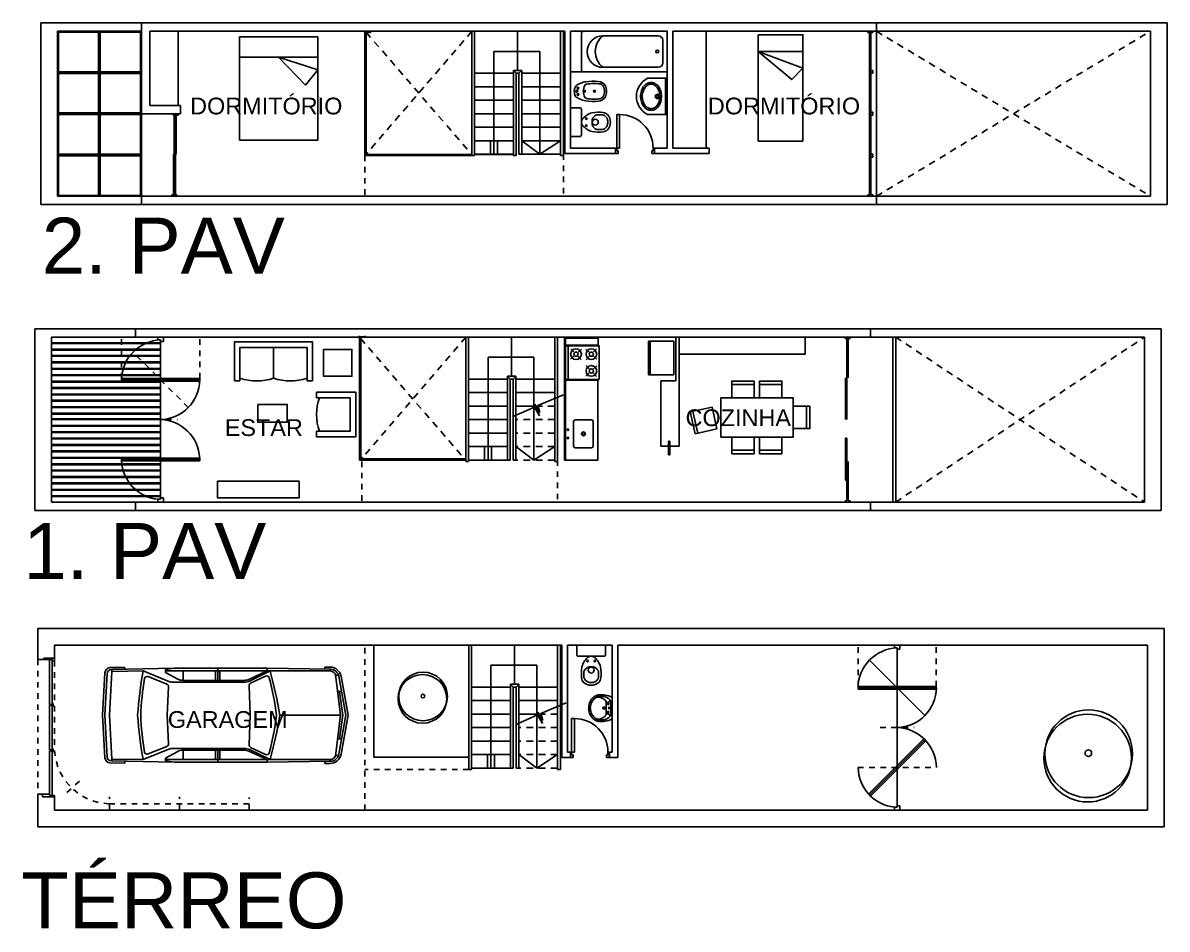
# Model space of a CAD drawing. Extents: x 106.2 to 128.7, y 217.9 to 251.9.
# Drawn here: x 106.96 to 127.43, y 217.94 to 234.15 of the extents above; entities that cross this region are included whole.
import ezdxf

# ---------------------------------------------------------------- set-up
doc = ezdxf.new("R2010")
doc.units = 0
doc.header["$LTSCALE"] = 0.01
for name, pattern in [('ACAD_ISO02W100', [15, 12, -3]), ('ACAD_ISO03W100', [30, 12, -18]), ('DASHDOTX2', [50.8, 25.4, -12.7, 0, -12.7])]:
    doc.linetypes.add(name, pattern=pattern)
doc.layers.get('0').update_dxf_attribs({"linetype": 'CONTINUOUS'})
for name, color, linetype in [('01', 8, 'CONTINUOUS'), ('02', 1, 'CONTINUOUS'), ('03', 2, 'CONTINUOUS')]:
    doc.layers.add(name, color=color, linetype=linetype)
doc.styles.add('STYLE1', font='arial.ttf')

# ---------------------------------------------------------------- blocks, each defined once
blk = doc.blocks.new('SAPLS524')
for p, q in [((-0.3, 0), (0.3, 0)), ((-0.25, -0.196), (-0.25, -0.486)), ((-0.22, -0.166), (0.22, -0.166)), ((0.25, -0.196), (0.25, -0.486)), ((-0.3, -0.6), (0.3, -0.6)), ((-0.22, -0.516), (0.22, -0.516))]:
    blk.add_line(p, q)
at = {"color": 30}
for centre, radius in [((-0.075, -0.066), 0.015), ((0.075, -0.066), 0.015), ((0, -0.341), 0.035), ((0, -0.341), 0.025)]:
    blk.add_circle(centre, radius, dxfattribs=at)
for centre, start, end in [((-0.22, -0.196), 90, 180), ((0.22, -0.196), 0, 90), ((-0.22, -0.486), 180, 270), ((0.22, -0.486), 270, 0)]:
    blk.add_arc(centre, 0.03, start, end)
blk = doc.blocks.new('EDPLS503')
blk.add_line((0.3, -0.05), (-0.3, -0.05))
at = {"color": 30}
for p, q in [((0.113, -0.147), (0.059, -0.088)), ((0.19, -0.15), (0.249, -0.097)), ((-0.187, -0.422), (-0.241, -0.363)), ((-0.11, -0.425), (-0.051, -0.372)), ((0.11, -0.225), (0.051, -0.278)), ((0.11, -0.425), (0.051, -0.372)), ((0.187, -0.228), (0.241, -0.287)), ((0.187, -0.422), (0.241, -0.363)), ((-0.19, -0.5), (-0.249, -0.553)), ((-0.113, -0.503), (-0.059, -0.562)), ((0.113, -0.503), (0.059, -0.562)), ((0.19, -0.5), (0.249, -0.553))]:
    blk.add_line(p, q, dxfattribs=at)
blk.add_lwpolyline([(0.3, 0), (0.3, -0.6), (-0.3, -0.6), (-0.3, 0), (0.3, 0)])
for centre in [(0.15, -0.188), (-0.15, -0.463), (0.15, -0.463)]:
    blk.add_circle(centre, 0.0957)
for centre in [(0.15, -0.188), (-0.15, -0.463), (0.15, -0.463)]:
    blk.add_circle(centre, 0.0375, dxfattribs=at)
blk = doc.blocks.new('MHPLS501')
for p, q in [((-0.4, 0), (-0.4, 0.4)), ((-0.4, 0.4), (0, 0.4)), ((-0.4, 0.35), (0, 0.35)), ((0, 0.4), (0, 0)), ((0, 0), (-0.4, 0))]:
    blk.add_line(p, q)
blk = doc.blocks.new('MHPLS503')
blk.add_line((-0.3, 0), (-0.3, -0.8))
for points in [[(0, 0), (-1.9, 0), (-1.9, -0.8)], [(0, 0), (0, -0.8), (-1.9, -0.8)], [(-0.3, 0), (-0.6, -0.8), (-0.8, -0.6), (-0.3, 0)]]:
    blk.add_lwpolyline(points)
blk = doc.blocks.new('MHPLS507')
for p, q in [((0.593, 0.587), (0.193, 0.587)), ((1.093, 0.587), (0.693, 0.587)), ((0, -0.35), (0, 0.35)), ((1.53, 0.2), (1.53, -0.2)), ((0.593, -0.587), (0.193, -0.587)), ((1.093, -0.587), (0.693, -0.587))]:
    blk.add_line(p, q)
for points in [[(0.593, 0.35), (0.593, 0.65), (0.193, 0.65), (0.193, 0.35)], [(1.093, 0.35), (1.093, 0.65), (0.693, 0.65), (0.693, 0.35)], [(0, 0.35), (1.293, 0.35), (1.293, -0.35), (0, -0.35)], [(1.293, 0.2), (1.593, 0.2), (1.593, -0.2), (1.293, -0.2)], [(0.593, -0.35), (0.593, -0.65), (0.193, -0.65), (0.193, -0.35)], [(1.093, -0.35), (1.093, -0.65), (0.693, -0.65), (0.693, -0.35)]]:
    blk.add_lwpolyline(points)
blk = doc.blocks.new('MHPLS512')
for p, q in [((0, -0.65), (0, -0.1)), ((-0.7, -0.7), (-0.6, -0.7)), ((0.6, -0.7), (0.7, -0.7))]:
    blk.add_line(p, q)
for points in [[(-0.7, -0.7), (-0.7, 0), (0.7, 0), (0.7, -0.7)], [(-0.6, -0.7), (-0.6, -0.1), (0.6, -0.1), (0.6, -0.7)]]:
    blk.add_lwpolyline(points)
for centre in [(-0.3, 0.225), (0.3, 0.225)]:
    blk.add_arc(centre, 0.925, 251.0754, 288.9246)
blk = doc.blocks.new('MHPLS514')
for p, q in [((-0.3, -0.65), (-0.3, -0.1)), ((-0.4, -0.7), (-0.3, -0.7)), ((0.3, -0.7), (0.4, -0.7))]:
    blk.add_line(p, q)
for points in [[(-0.4, -0.7), (-0.4, 0), (0.4, 0), (0.4, -0.7)], [(-0.3, -0.7), (-0.3, -0.1), (0.3, -0.1), (0.3, -0.7)]]:
    blk.add_lwpolyline(points)
blk.add_arc((0, 0.225), 0.925, 251.0754, 288.9246)
blk = doc.blocks.new('EDPLS017')
at = {"color": 0, "linetype": 'ByBlock'}
for p, q in [((0, 0), (0.6, 0)), ((0, -0.45), (0, 0)), ((0.6, 0), (0.6, -0.45)), ((0.6, -0.425), (0, -0.425)), ((0.6, -0.45), (0, -0.45)), ((0.422, -0.45), (0.422, -0.425))]:
    blk.add_line(p, q, dxfattribs=at)
blk = doc.blocks.new('AUPLS502')
for p, q in [((-0.887, 0.84), (-2.021, 0.822)), ((-2.012, 0.792), (-2.013, 0.822)), ((-1.918, 0.861), (-2.01, 0.861)), ((-1.918, 0.824), (-1.918, 0.861)), ((0.777, 0.84), (-0.887, 0.84)), ((-0.887, 0.84), (-0.887, 0.792)), ((0, 0.84), (0, 0.624)), ((1.901, 0.817), (0.777, 0.84)), ((0.935, 0.816), (0.777, 0.84)), ((1.66, 0.856), (1.66, 0.823)), ((1.929, 0.853), (1.66, 0.856)), ((-2.208, 0.697), (-2.333, 0)), ((-2.166, 0.698), (-2.289, 0)), ((-2.108, 0.731), (-2.197, 0)), ((-2.162, 0.72), (-2.109, 0.72)), ((-2.012, 0.792), (0.935, 0.792)), ((-0.935, 0.792), (-0.569, 0.612)), ((-0.887, 0.792), (-0.557, 0.64)), ((-0.589, 0.574), (-0.853, 0.7)), ((-0.478, 0.624), (0.62, 0.624)), ((-0.04, 0.792), (-0.04, 0.624)), ((0.04, 0.792), (0.04, 0.624)), ((0.62, 0.624), (0.62, 0.792)), ((0.716, 0.648), (0.935, 0.768)), ((0.875, 0.606), (1.334, 0.792)), ((0.912, 0.557), (1.244, 0.692)), ((0.935, 0.768), (0.935, 0.816)), ((1.334, 0.792), (1.896, 0.783)), ((1.896, 0.783), (1.897, 0.817)), ((1.896, 0.783), (1.938, 0)), ((1.979, 0.742), (2.022, 0)), ((2.062, 0), (2.019, 0.759)), ((-2.181, 0.422), (-2.24, 0)), ((-2.214, 0.424), (-2.146, 0.424)), ((-0.583, 0), (-0.561, 0.527)), ((-0.481, 0.592), (0.8, 0.592)), ((0.903, 0), (0.881, 0.509)), ((-2.197, 0), (-1.11, 0)), ((-2.208, -0.697), (-2.333, 0)), ((-2.166, -0.698), (-2.289, 0)), ((-2.181, -0.422), (-2.24, 0)), ((-2.108, -0.731), (-2.197, 0)), ((-0.583, 0), (-0.561, -0.527)), ((0.903, 0), (0.881, -0.509)), ((1.896, -0.783), (1.938, 0)), ((1.979, -0.742), (2.022, 0)), ((2.062, 0), (2.019, -0.759)), ((-2.214, -0.424), (-2.146, -0.424)), ((-0.935, -0.792), (-0.569, -0.612)), ((-0.589, -0.574), (-0.853, -0.7)), ((-0.481, -0.592), (0.8, -0.592)), ((0.875, -0.606), (1.334, -0.792)), ((0.912, -0.557), (1.244, -0.692)), ((-2.162, -0.72), (-2.109, -0.72)), ((-2.012, -0.792), (-2.013, -0.822)), ((-2.012, -0.792), (0.935, -0.792)), ((-0.887, -0.792), (-0.557, -0.64)), ((-0.887, -0.84), (-0.887, -0.792)), ((-0.478, -0.624), (0.62, -0.624)), ((-0.04, -0.792), (-0.04, -0.624)), ((0, -0.84), (0, -0.624)), ((0.04, -0.792), (0.04, -0.624)), ((0.62, -0.624), (0.62, -0.792)), ((0.716, -0.648), (0.935, -0.768)), ((0.935, -0.816), (0.777, -0.84)), ((1.901, -0.817), (0.777, -0.84)), ((0.935, -0.768), (0.935, -0.816)), ((1.334, -0.792), (1.896, -0.783)), ((1.896, -0.783), (1.897, -0.817)), ((-0.887, -0.84), (-2.021, -0.822)), ((-1.918, -0.861), (-2.01, -0.861)), ((-1.918, -0.824), (-1.918, -0.861)), ((0.777, -0.84), (-0.887, -0.84)), ((1.66, -0.856), (1.66, -0.823)), ((1.929, -0.853), (1.66, -0.856))]:
    blk.add_line(p, q)
for centre, radius, start, end in [((-2.011, 0.661), 0.2, 89.6059, 169.7934), ((-2.018, 0.672), 0.15, 90.8772, 169.9992), ((1.919, 0.753), 0.1, 3.1608, 84.5613), ((-2.012, 0.692), 0.1, 90, 173.024), ((5.513, -1.046), 6.705, 164.0955, 171.0276), ((5.542, -0.95), 6.664, 165.9376, 171.8019), ((-0.874, 0.655), 0.05, 64.4236, 163.8009), ((-0.478, 0.824), 0.2, 246.7861, 270), ((0.62, 0.824), 0.2, 270, 298.6282), ((1.263, 0.646), 0.05, 13.1488, 112.1811), ((-5.098, -0.32), 6.484, 2.8274, 8.6702), ((-5.048, -0.408), 6.494, 3.6062, 10.6501), ((1.9, 0.737), 0.08, 3.2191, 89.3245), ((-0.611, 0.529), 0.05, 357.5478, 64.4236), ((-0.481, 0.792), 0.2, 243.8694, 270), ((0.8, 0.792), 0.2, 270, 291.9752), ((0.93, 0.511), 0.05, 112.1811, 182.5243), ((5.513, 1.046), 6.705, 188.9724, 195.9045), ((5.542, 0.95), 6.664, 188.1981, 194.0624), ((-5.098, 0.32), 6.484, 351.3298, 357.1726), ((-5.048, 0.408), 6.494, 349.3499, 356.3938), ((-0.611, -0.529), 0.05, 295.5764, 2.4522), ((-0.481, -0.792), 0.2, 90, 116.1306), ((0.8, -0.792), 0.2, 68.0248, 90), ((0.93, -0.511), 0.05, 177.4757, 247.8189), ((-2.011, -0.661), 0.2, 190.2066, 270.3941), ((-2.018, -0.672), 0.15, 190.0008, 269.1228), ((-2.012, -0.692), 0.1, 186.976, 270), ((-0.874, -0.655), 0.05, 196.1991, 295.5764), ((-0.478, -0.824), 0.2, 90, 113.2139), ((0.62, -0.824), 0.2, 61.3718, 90), ((1.263, -0.646), 0.05, 247.8189, 346.8512), ((1.9, -0.737), 0.08, 270.6755, 356.7809), ((1.919, -0.753), 0.1, 275.4387, 356.8392)]:
    blk.add_arc(centre, radius, start, end)
blk = doc.blocks.new('ARPLS508')
for centre in [(0.011, 0.003), (0.046, -0.029)]:
    blk.add_circle(centre, 0.47)
at = {"color": 42}
blk.add_circle((0.004, 0.003), 0.0355, dxfattribs=at)

msp = doc.modelspace()

# ---------------------------------------------------------------- linework, layer by layer
for p, q in [((107.28, 234.149), (122.23, 234.149)), ((107.58, 233.999), (109.08, 233.999)), ((109.23, 233.999), (116.655, 233.999)), ((116.755, 233.999), (118.486, 233.999)), ((118.586, 233.999), (122.23, 233.999)), ((107.28, 230.899), (122.23, 230.899)), ((107.58, 231.049), (122.23, 231.049)), ((107.174, 228.678), (122.124, 228.678)), ((107.474, 228.528), (122.124, 228.528)), ((107.474, 225.578), (122.124, 225.578)), ((107.174, 225.428), (122.124, 225.428)), ((107.227, 223.32), (127.377, 223.32)), ((127.377, 223.32), (127.377, 219.77)), ((107.527, 223.02), (116.602, 223.02)), ((116.602, 221.007), (116.602, 223.02)), ((116.702, 221.107), (116.702, 223.02)), ((116.702, 223.02), (117.501, 223.02)), ((117.501, 221.107), (117.501, 223.02)), ((117.601, 221.007), (117.601, 223.02)), ((117.601, 223.02), (127.077, 223.02)), ((127.077, 223.02), (127.077, 220.07)), ((107.527, 220.07), (127.077, 220.07)), ((107.227, 219.77), (127.377, 219.77))]:
    msp.add_line(p, q)
at = {"ltscale": 0.3}
for p, q in [((107.28, 234.149), (107.28, 230.899)), ((107.58, 233.999), (107.58, 231.049)), ((107.58, 233.269), (107.58, 233.999)), ((109.08, 233.999), (109.08, 234.149)), ((109.08, 231.049), (109.08, 233.999)), ((109.23, 233.999), (109.23, 232.674)), ((116.655, 233.999), (116.655, 231.81)), ((116.755, 233.999), (116.755, 231.91)), ((118.486, 231.91), (118.486, 233.999)), ((118.586, 231.91), (118.586, 233.999)), ((122.23, 233.999), (122.23, 234.149)), ((122.23, 233.999), (122.23, 231.049)), ((109.78, 232.674), (109.23, 232.674)), ((109.78, 232.524), (109.78, 232.674)), ((109.08, 232.524), (109.78, 232.524)), ((116.655, 231.81), (117.562, 231.81)), ((116.755, 231.91), (117.562, 231.91)), ((117.562, 231.91), (117.562, 231.81)), ((118.257, 231.91), (118.486, 231.91)), ((118.257, 231.91), (118.257, 231.81)), ((118.257, 231.81), (118.586, 231.81)), ((119.236, 231.91), (118.586, 231.91)), ((118.586, 231.81), (119.236, 231.81)), ((119.236, 231.81), (119.236, 231.91)), ((109.08, 231.049), (109.08, 230.899)), ((122.23, 231.049), (122.23, 230.899)), ((107.174, 228.678), (107.174, 225.428)), ((108.974, 228.678), (108.974, 228.528)), ((122.124, 228.678), (122.124, 228.528)), ((107.474, 228.528), (107.474, 225.578)), ((107.474, 228.528), (109.424, 228.528)), ((108.974, 225.578), (108.974, 225.428)), ((122.124, 225.578), (122.124, 225.428)), ((107.227, 222.76), (107.227, 223.32)), ((107.527, 222.785), (107.527, 223.02)), ((113.237, 223.02), (113.237, 221.018)), ((107.337, 222.76), (107.227, 222.76)), ((107.337, 222.76), (107.337, 222.785)), ((107.337, 222.785), (107.527, 222.785)), ((107.527, 222.785), (107.337, 222.785)), ((107.337, 222.785), (107.337, 222.76)), ((116.702, 221.107), (116.754, 221.107)), ((116.754, 221.107), (116.754, 221.007)), ((117.449, 221.107), (117.501, 221.107)), ((117.452, 221.007), (117.452, 221.107)), ((113.237, 221.018), (114.937, 221.018)), ((116.754, 221.007), (116.602, 221.007)), ((117.452, 221.007), (117.601, 221.007)), ((107.312, 220.355), (107.227, 220.355)), ((107.227, 220.355), (107.227, 219.77)), ((107.312, 220.355), (107.312, 220.305)), ((107.312, 220.355), (107.312, 220.305)), ((107.312, 220.305), (107.527, 220.305)), ((107.312, 220.305), (107.527, 220.305)), ((107.527, 220.305), (107.527, 220.07))]:
    msp.add_line(p, q, dxfattribs=at)
at = {"ltscale": 0.001}
msp.add_line((116.527, 220.07), (116.527, 220.07), dxfattribs=at)
at = {"ltscale": 0.2}
msp.add_line((116.527, 220.07), (116.527, 220.07), dxfattribs=at)
at = {"layer": '01', "linetype": 'ACAD_ISO02W100'}
for p, q in [((113.103, 233.979), (114.99, 231.796)), ((114.99, 233.999), (113.125, 231.826)), ((122.23, 231.049), (127.13, 233.999)), ((122.23, 233.999), (127.13, 231.049)), ((112.997, 228.508), (114.884, 226.325)), ((114.884, 228.528), (113.019, 226.355)), ((122.574, 228.528), (127.024, 225.578)), ((122.574, 225.578), (127.024, 228.528)), ((116.474, 227.294), (116.177, 227.294)), ((116.474, 227.053), (115.779, 227.053)), ((116.474, 226.811), (115.779, 226.811)), ((116.474, 226.57), (115.779, 226.57)), ((116.474, 226.328), (115.729, 226.328)), ((116.527, 221.786), (116.23, 221.786)), ((116.527, 221.545), (115.832, 221.545)), ((116.527, 221.303), (115.832, 221.303)), ((116.527, 221.062), (115.832, 221.062)), ((116.527, 220.82), (115.782, 220.82))]:
    msp.add_line(p, q, dxfattribs=at)
at = {"layer": '01'}
for p, q in [((118.326, 233.919), (117.338, 233.919)), ((118.406, 233.839), (118.406, 233.434)), ((118.326, 233.354), (117.338, 233.354)), ((118.486, 233.108), (118.486, 232.56)), ((117.382, 232.828), (117.382, 232.828)), ((116.952, 232.367), (116.952, 232.38)), ((117.121, 222.822), (117.134, 222.822)), ((117.396, 221.999), (117.396, 221.893)), ((117.396, 221.787), (117.396, 221.893)), ((117.476, 222.002), (117.476, 221.893)), ((117.476, 221.783), (117.476, 221.893))]:
    msp.add_line(p, q, dxfattribs=at)
at = {"layer": '01', "ltscale": 0.3}
for p, q in [((118.486, 233.158), (118.136, 233.158)), ((118.455, 233.158), (118.455, 232.51)), ((118.486, 232.51), (118.136, 232.51)), ((113.125, 231.826), (113.08, 231.781)), ((113.098, 231.774), (113.08, 231.792)), ((113.132, 231.819), (113.087, 231.774)), ((113.125, 231.826), (113.132, 231.819)), ((107.474, 228.428), (109.424, 228.428)), ((107.474, 228.413), (109.424, 228.413)), ((107.474, 228.413), (109.424, 228.413)), ((107.474, 228.413), (109.424, 228.413)), ((107.474, 228.313), (109.424, 228.313)), ((107.474, 228.298), (109.424, 228.298)), ((107.474, 228.298), (109.424, 228.298)), ((107.474, 228.198), (109.424, 228.198)), ((107.474, 228.185), (109.424, 228.185)), ((107.474, 228.085), (109.424, 228.085)), ((107.474, 228.07), (109.424, 228.07)), ((107.474, 228.07), (109.424, 228.07)), ((107.474, 228.07), (109.424, 228.07)), ((107.474, 227.97), (109.424, 227.97)), ((107.474, 227.955), (109.424, 227.955)), ((107.474, 227.955), (109.424, 227.955)), ((107.474, 227.855), (109.424, 227.855)), ((107.474, 227.84), (109.424, 227.84)), ((107.474, 227.84), (109.424, 227.84)), ((107.474, 227.74), (109.424, 227.74)), ((107.474, 227.725), (109.424, 227.725)), ((107.474, 227.725), (109.424, 227.725)), ((107.474, 227.725), (109.424, 227.725)), ((107.474, 227.625), (109.424, 227.625)), ((107.474, 227.61), (109.424, 227.61)), ((107.474, 227.61), (109.424, 227.61)), ((107.474, 227.51), (109.424, 227.51)), ((107.474, 227.498), (109.424, 227.498)), ((107.474, 227.398), (109.424, 227.398)), ((107.474, 227.383), (109.424, 227.383)), ((107.474, 227.383), (109.424, 227.383)), ((107.474, 227.383), (109.424, 227.383)), ((107.474, 227.283), (109.424, 227.283)), ((107.474, 227.268), (109.424, 227.268)), ((107.474, 227.268), (109.424, 227.268)), ((107.474, 227.168), (109.424, 227.168)), ((107.474, 227.153), (109.424, 227.153)), ((107.474, 227.065), (109.424, 227.065)), ((107.474, 227.053), (109.424, 227.053)), ((107.474, 226.95), (109.424, 226.95)), ((107.474, 226.935), (109.424, 226.935)), ((107.474, 226.935), (109.424, 226.935)), ((107.474, 226.835), (109.424, 226.835)), ((107.474, 226.822), (109.424, 226.822)), ((107.474, 226.722), (109.424, 226.722)), ((107.474, 226.707), (109.424, 226.707)), ((107.474, 226.707), (109.424, 226.707)), ((107.474, 226.707), (109.424, 226.707)), ((107.474, 226.607), (109.424, 226.607)), ((107.474, 226.592), (109.424, 226.592)), ((107.474, 226.592), (109.424, 226.592)), ((107.474, 226.492), (109.424, 226.492)), ((107.474, 226.477), (109.424, 226.477)), ((107.474, 226.477), (109.424, 226.477)), ((107.474, 226.377), (109.424, 226.377)), ((107.474, 226.362), (109.424, 226.362)), ((107.474, 226.362), (109.424, 226.362)), ((107.474, 226.362), (109.424, 226.362)), ((107.474, 226.262), (109.424, 226.262)), ((107.474, 226.247), (109.424, 226.247)), ((107.474, 226.247), (109.424, 226.247)), ((113.03, 226.38), (112.985, 226.334)), ((113.003, 226.327), (112.985, 226.346)), ((113.037, 226.373), (112.992, 226.327)), ((113.03, 226.38), (113.037, 226.373)), ((107.474, 226.147), (109.424, 226.147)), ((107.474, 226.135), (109.424, 226.135)), ((107.474, 226.035), (109.424, 226.035)), ((107.474, 226.02), (109.424, 226.02)), ((107.474, 226.02), (109.424, 226.02)), ((107.474, 226.02), (109.424, 226.02)), ((107.474, 225.92), (109.424, 225.92)), ((107.474, 225.905), (109.424, 225.905)), ((107.474, 225.905), (109.424, 225.905)), ((107.474, 225.805), (109.424, 225.805)), ((107.474, 225.79), (109.424, 225.79)), ((107.474, 225.69), (109.424, 225.69)), ((107.474, 225.675), (109.424, 225.675))]:
    msp.add_line(p, q, dxfattribs=at)
at = {"layer": '01'}
for points in [[(118.456, 233.999), (116.986, 233.999, 0.414214), (116.956, 233.969), (116.956, 233.304, 0.414214), (116.986, 233.274), (118.456, 233.274, 0.414214), (118.486, 233.304), (118.486, 233.969, 0.414214)], [(116.785, 232.116), (116.922, 232.116, 0.414214), (116.952, 232.146), (116.952, 232.367), (116.954, 232.355, 0.160975), (116.977, 232.308, 0.055228), (117.047, 232.248, 0.087544), (117.141, 232.208, 0.077711), (117.342, 232.201, 0.145572), (117.421, 232.236, 0.193023), (117.471, 232.373, 61.25604), (117.471, 232.373, 0.193023), (117.421, 232.51, 0.145572), (117.342, 232.545, 0.077711), (117.141, 232.538, 0.087544), (117.047, 232.499, 0.055228), (116.977, 232.438, 0.161493), (116.954, 232.392), (116.952, 232.38), (116.952, 232.6, 0.414214), (116.922, 232.63), (116.785, 232.63, 0.414214), (116.755, 232.6), (116.755, 232.146, 0.414214)], [(116.87, 222.99), (116.87, 222.852, 0.414214), (116.9, 222.822), (117.121, 222.822), (117.109, 222.82, 0.160975), (117.062, 222.797, 0.055228), (117.002, 222.728, 0.087544), (116.962, 222.633, 0.077711), (116.955, 222.432, 0.145572), (116.99, 222.353, 0.193023), (117.127, 222.304, 61.25604), (117.127, 222.304, 0.193023), (117.264, 222.353, 0.145572), (117.299, 222.432, 0.077711), (117.292, 222.633, 0.087544), (117.253, 222.728, 0.055228), (117.192, 222.797, 0.161493), (117.146, 222.82), (117.134, 222.822), (117.354, 222.822, 0.414214), (117.384, 222.852), (117.384, 222.99, 0.414214), (117.354, 223.02), (116.9, 223.02, 0.414214)], [(117.501, 221.715), (117.501, 222.07, 0.27095), (117.491, 222.088, 0.041198), (117.44, 222.111, 0.087147), (117.313, 222.133, 0.014423), (117.291, 222.133, 0.110985), (117.212, 222.115, 0.102819), (117.143, 222.062, 0.093047), (117.098, 221.986, 0.087147), (117.081, 221.893, 0.087147), (117.098, 221.799, 0.093047), (117.143, 221.723, 0.102819), (117.212, 221.67, 0.110985), (117.291, 221.653, -0.014423), (117.313, 221.652, 0.087147), (117.44, 221.674, 0.041198), (117.491, 221.698, 0.27095), (117.501, 221.715)]]:
    msp.add_lwpolyline(points, format="xyb", close=True, dxfattribs=at)
for points in [[(117.142, 232.388), (117.143, 232.406, -0.028747), (117.151, 232.434, -0.052421), (117.158, 232.449, -0.050041), (117.17, 232.465, -0.040538), (117.188, 232.482, -0.036304), (117.211, 232.498, -0.08346), (117.222, 232.502, -0.024812), (117.232, 232.504, -0.009631), (117.259, 232.506, -0.014344), (117.268, 232.506, -0.009208), (117.282, 232.506)], [(117.142, 232.359), (117.143, 232.341, 0.028747), (117.151, 232.313, 0.052421), (117.158, 232.298, 0.050041), (117.17, 232.282, 0.040538), (117.188, 232.264, 0.036304), (117.211, 232.249, 0.08346), (117.222, 232.245, 0.024812), (117.232, 232.243, 0.009631), (117.259, 232.241, 0.014344), (117.268, 232.241, 0.009208), (117.282, 232.241)], [(117.422, 232.388), (117.421, 232.406, 0.028747), (117.413, 232.434, 0.052421), (117.406, 232.449, 0.050041), (117.394, 232.465, 0.040538), (117.376, 232.482, 0.036304), (117.353, 232.498, 0.08346), (117.342, 232.502, 0.024812), (117.332, 232.504, 0.009631), (117.305, 232.506, 0.014344), (117.296, 232.506, 0.009208), (117.282, 232.506)], [(117.422, 232.359), (117.421, 232.341, -0.028747), (117.413, 232.313, -0.052421), (117.406, 232.298, -0.050041), (117.394, 232.282, -0.040538), (117.376, 232.264, -0.036304), (117.353, 232.249, -0.08346), (117.342, 232.245, -0.024812), (117.332, 232.243, -0.009631), (117.305, 232.241, -0.014344), (117.296, 232.241, -0.009208), (117.282, 232.241)], [(117.112, 222.632), (117.095, 222.631, 0.028747), (117.067, 222.623, 0.052421), (117.052, 222.616, 0.050041), (117.036, 222.604, 0.040538), (117.018, 222.586, 0.036304), (117.003, 222.563, 0.08346), (116.999, 222.552, 0.024812), (116.997, 222.542, 0.009631), (116.995, 222.515, 0.014344), (116.995, 222.506, 0.009208), (116.995, 222.492)], [(117.142, 222.632), (117.16, 222.631, -0.028747), (117.188, 222.623, -0.052421), (117.203, 222.616, -0.050041), (117.219, 222.604, -0.040538), (117.236, 222.586, -0.036304), (117.252, 222.563, -0.08346), (117.256, 222.552, -0.024812), (117.258, 222.542, -0.009631), (117.26, 222.515, -0.014344), (117.26, 222.506, -0.009208), (117.26, 222.492)], [(117.112, 222.352), (117.095, 222.354, -0.028747), (117.067, 222.361, -0.052421), (117.052, 222.368, -0.050041), (117.036, 222.38, -0.040538), (117.018, 222.398, -0.036304), (117.003, 222.421, -0.08346), (116.999, 222.432, -0.024812), (116.997, 222.442, -0.009631), (116.995, 222.469, -0.014344), (116.995, 222.478, -0.009208), (116.995, 222.492)], [(117.142, 222.352), (117.16, 222.354, 0.028747), (117.188, 222.361, 0.052421), (117.203, 222.368, 0.050041), (117.219, 222.38, 0.040538), (117.236, 222.398, 0.036304), (117.252, 222.421, 0.08346), (117.256, 222.432, 0.024812), (117.258, 222.442, 0.009631), (117.26, 222.469, 0.014344), (117.26, 222.478, 0.009208), (117.26, 222.492)], [(117.292, 222.103, 0.11237), (117.225, 222.088, 0.102819), (117.166, 222.043, 0.093047), (117.126, 221.976, 0.087147), (117.111, 221.893, 0.087147)], [(117.256, 222.098, 0.000644), (117.255, 222.098, 0.042482)], [(117.379, 222.097, 0.048163), (117.313, 222.103, 0.015067), (117.292, 222.103, 0.042482)], [(117.292, 221.683, -0.11237), (117.225, 221.698, -0.102819), (117.166, 221.743, -0.093047), (117.126, 221.81, -0.087147), (117.111, 221.893, -0.087147)], [(117.385, 222.027, 0.092164), (117.318, 222.073, 0.064814), (117.267, 222.089, 0.10564)], [(117.256, 221.687, -0.000644), (117.255, 221.687, -0.042482)], [(117.385, 221.758, -0.092164), (117.318, 221.712, -0.064814), (117.267, 221.697, -0.10564)], [(117.379, 221.688, -0.048163), (117.313, 221.682, -0.015067), (117.292, 221.683, -0.042482)], [(117.44, 221.723, 0.002392), (117.441, 221.725, 0.087147)]]:
    msp.add_lwpolyline(points, format="xyb", dxfattribs=at)
for points in [[(117.142, 232.388), (117.142, 232.373)], [(117.142, 232.359), (117.142, 232.373)], [(117.422, 232.388), (117.422, 232.373)], [(117.422, 232.359), (117.422, 232.373)], [(117.112, 222.632), (117.127, 222.632)], [(117.142, 222.632), (117.127, 222.632)], [(117.112, 222.352), (117.127, 222.352)], [(117.142, 222.352), (117.127, 222.352)]]:
    msp.add_lwpolyline(points, dxfattribs=at)
for points in [[(112.34, 228.309), (112.846, 228.309), (112.846, 227.83), (112.34, 227.83)], [(111.163, 227.324), (111.69, 227.324), (111.69, 227.005), (111.163, 227.005)], [(110.444, 225.951), (111.902, 225.951), (111.902, 225.653), (110.444, 225.653)]]:
    msp.add_lwpolyline(points, close=True, dxfattribs=at)
for centre, radius in [((118.309, 233.636), 0.025), ((116.87, 232.925), 0.0166), ((116.891, 232.981), 0.0166), ((117.008, 232.925), 0.0171), ((117.185, 232.925), 0.0166), ((116.891, 232.869), 0.0166), ((118.314, 232.834), 0.04), ((118.314, 232.834), 0.02), ((117.038, 232.437), 0.0141), ((117.2, 232.373), 0.0535), ((117.038, 232.31), 0.0141), ((117.064, 222.737), 0.0141), ((117.191, 222.737), 0.0141), ((117.127, 222.574), 0.0535), ((117.356, 221.893), 0.02), ((117.435, 221.966), 0.0125), ((117.451, 221.893), 0.0125), ((117.432, 221.822), 0.0125)]:
    msp.add_circle(centre, radius, dxfattribs=at)
for centre, radius, start, end in [((117.338, 233.636), 0.283, 90, 270), ((117.562, 233.636), 0.362, 128.8091, 231.1909), ((118.326, 233.839), 0.08, 0, 90), ((118.326, 233.434), 0.08, 270, 0), ((116.995, 232.933), 0.17, 167.0704, 182.5486), ((116.931, 232.951), 0.103, 125.9924, 169.0263), ((117.297, 232.317), 0.835, 115.809, 120.7035), ((117.081, 232.74), 0.36, 98.2777, 114.2226), ((117.305, 232.904), 0.32, 156.0373, 176.1043), ((117.058, 232.99), 0.0637, 102.3904, 136.1072), ((117.162, 232.185), 0.921, 84.2372, 98.2985), ((117.18, 232.353), 0.712, 81.5476, 100.9186), ((117.248, 232.948), 0.153, 28.6689, 87.5496), ((117.276, 232.982), 0.0758, 26.6968, 83.4591), ((117.139, 232.914), 0.228, 2.8682, 26.4845), ((117.143, 232.928), 0.257, 359.2472, 21.3678), ((118.272, 232.856), 0.258, 143.1576, 162.7583), ((118.272, 232.856), 0.228, 143.1576, 162.7583), ((118.227, 232.89), 0.202, 118.9354, 143.1576), ((118.227, 232.89), 0.172, 118.9354, 143.1576), ((118.198, 232.942), 0.142, 90, 118.9354), ((118.198, 232.942), 0.112, 90, 118.9354), ((118.198, 232.942), 0.142, 61.0646, 90), ((118.198, 232.942), 0.112, 61.0646, 90), ((118.169, 232.89), 0.172, 36.8424, 61.0646), ((118.169, 232.89), 0.202, 36.8424, 61.0646), ((118.124, 232.856), 0.228, 17.2417, 36.8424), ((118.124, 232.856), 0.258, 17.2417, 36.8424), ((116.995, 232.918), 0.17, 177.4315, 192.9223), ((116.92, 232.892), 0.0914, 187.9538, 237.0275), ((117.297, 233.534), 0.835, 239.2965, 244.191), ((117.075, 233.091), 0.34, 245.304, 262.1956), ((117.305, 232.946), 0.32, 183.8957, 203.9627), ((117.058, 232.861), 0.0637, 223.8928, 257.6096), ((117.162, 233.665), 0.921, 261.7015, 275.7628), ((117.18, 233.497), 0.712, 259.0814, 278.4524), ((117.248, 232.902), 0.153, 272.4504, 331.3311), ((117.276, 232.869), 0.0758, 276.5409, 333.3032), ((117.139, 232.936), 0.228, 333.5155, 357.1318), ((117.143, 232.922), 0.256, 338.628, 0.6694), ((118.343, 232.834), 0.333, 162.7583, 180), ((118.343, 232.834), 0.333, 180, 197.2417), ((118.343, 232.834), 0.303, 162.7583, 180), ((118.343, 232.834), 0.303, 180, 197.2417), ((118.272, 232.812), 0.228, 197.2417, 216.8424), ((118.124, 232.812), 0.228, 323.1576, 342.7583), ((118.052, 232.834), 0.303, 0, 17.2417), ((118.052, 232.834), 0.303, 342.7583, 360), ((118.052, 232.834), 0.333, 0, 17.2417), ((118.052, 232.834), 0.333, 342.7583, 0), ((118.272, 232.812), 0.258, 197.2417, 216.8424), ((118.227, 232.778), 0.202, 216.8424, 241.0646), ((118.227, 232.778), 0.172, 216.8424, 241.0646), ((118.198, 232.726), 0.142, 241.0646, 270), ((118.198, 232.726), 0.112, 241.0646, 270), ((118.198, 232.726), 0.112, 270, 298.9354), ((118.198, 232.726), 0.142, 270, 298.9354), ((118.169, 232.778), 0.172, 298.9354, 323.1576), ((118.169, 232.778), 0.202, 298.9354, 323.1576), ((118.124, 232.812), 0.258, 323.1576, 342.7583), ((117.336, 221.952), 0.151, 23.6597, 73.6496), ((117.252, 222), 0.09, 80.7122, 123.5016), ((117.356, 221.999), 0.04, 0, 44.8157), ((117.415, 222.05), 0.0542, 250.1112, 338.7227), ((117.451, 222.003), 0.025, 359.7116, 23.6597), ((117.386, 222.002), 0.09, 360, 0.4907), ((117.252, 221.785), 0.09, 236.4984, 279.2878), ((117.336, 221.833), 0.151, 286.3504, 336.3403), ((117.356, 221.787), 0.04, 315.1843, 0), ((117.415, 221.736), 0.0542, 21.2773, 109.8888), ((117.451, 221.783), 0.025, 336.3403, 0.2884), ((117.386, 221.783), 0.09, 359.5093, 0)]:
    msp.add_arc(centre, radius, start, end, dxfattribs=at)
at = {"layer": '01', "ltscale": 0.3}
msp.add_arc((118.296, 232.834), 0.361, 116.3116, 243.6884, dxfattribs=at)
at = {"layer": '02', "ltscale": 0.3}
for p, q in [((108.315, 233.984), (107.595, 233.984)), ((107.595, 233.276), (107.595, 233.984)), ((108.315, 233.276), (108.315, 233.984)), ((108.33, 233.269), (108.33, 233.999)), ((108.345, 233.276), (108.345, 233.984)), ((109.065, 233.984), (108.345, 233.984)), ((109.065, 233.276), (109.065, 233.984)), ((109.737, 232.674), (109.737, 233.999)), ((113.08, 233.999), (113.08, 233.979)), ((113.08, 233.979), (113.18, 233.979)), ((113.18, 233.979), (113.18, 233.999)), ((119.186, 231.91), (119.186, 233.999)), ((122.076, 233.999), (122.076, 233.974)), ((122.105, 233.974), (122.076, 233.974)), ((122.105, 232.524), (122.105, 233.999)), ((122.13, 233.274), (122.13, 233.999)), ((122.164, 233.974), (122.13, 233.974)), ((122.164, 233.999), (122.164, 233.974)), ((122.23, 234.149), (127.43, 234.149)), ((127.13, 233.999), (122.23, 233.999)), ((110.836, 233.899), (112.236, 233.899)), ((110.836, 232.049), (110.836, 233.899)), ((112.236, 233.899), (112.236, 232.049)), ((122.13, 233.949), (122.105, 233.949)), ((115.387, 231.795), (115.387, 233.639)), ((115.387, 233.639), (116.207, 233.639)), ((116.207, 231.799), (116.207, 233.639)), ((110.836, 233.534), (112.236, 233.534)), ((111.536, 233.534), (112.236, 233.311)), ((112.016, 233.037), (111.536, 233.534)), ((108.33, 233.261), (107.58, 233.261)), ((108.315, 233.276), (107.595, 233.276)), ((108.315, 233.246), (107.595, 233.246)), ((107.595, 232.539), (107.595, 233.246)), ((108.315, 232.539), (108.315, 233.246)), ((108.33, 233.276), (108.33, 233.261)), ((108.33, 233.261), (109.08, 233.261)), ((108.33, 232.524), (108.33, 233.261)), ((109.065, 233.276), (108.345, 233.276)), ((108.345, 232.539), (108.345, 233.246)), ((109.065, 233.246), (108.345, 233.246)), ((109.065, 232.539), (109.065, 233.246)), ((112.236, 233.311), (112.016, 233.037)), ((115.735, 233.249), (115.04, 233.249)), ((116.986, 233.274), (116.755, 233.274)), ((122.13, 233.324), (122.105, 233.324)), ((122.105, 233.224), (122.13, 233.224)), ((122.167, 233.299), (122.13, 233.299)), ((122.13, 233.274), (122.13, 232.524)), ((122.167, 233.249), (122.13, 233.249)), ((122.167, 233.249), (122.167, 233.299)), ((115.735, 233.007), (115.04, 233.007)), ((116.58, 233.007), (115.885, 233.007)), ((115.735, 232.766), (115.04, 232.766)), ((116.125, 232.766), (115.885, 232.766)), ((116.339, 232.766), (116.185, 232.766)), ((116.58, 232.766), (116.339, 232.766)), ((108.315, 232.539), (107.595, 232.539)), ((109.065, 232.539), (108.345, 232.539)), ((122.13, 232.574), (122.105, 232.574)), ((122.167, 232.549), (122.13, 232.549)), ((122.167, 232.499), (122.167, 232.549)), ((107.58, 232.524), (109.08, 232.524)), ((108.315, 232.509), (107.595, 232.509)), ((107.595, 231.801), (107.595, 232.509)), ((108.315, 231.801), (108.315, 232.509)), ((108.33, 232.524), (108.33, 231.049)), ((108.345, 231.801), (108.345, 232.509)), ((109.065, 232.509), (108.345, 232.509)), ((109.065, 231.801), (109.065, 232.509)), ((109.649, 232.524), (109.649, 232.499)), ((109.678, 232.499), (109.649, 232.499)), ((109.665, 231.799), (109.665, 232.499)), ((109.678, 231.049), (109.678, 232.524)), ((109.678, 232.474), (109.703, 232.474)), ((109.703, 231.799), (109.703, 232.524)), ((109.738, 232.499), (109.703, 232.499)), ((109.738, 232.524), (109.738, 232.499)), ((115.735, 232.524), (115.04, 232.524)), ((116.58, 232.524), (115.885, 232.524)), ((117.585, 232.51), (117.635, 232.51)), ((117.585, 231.91), (117.585, 232.51)), ((117.635, 232.51), (117.635, 231.91)), ((122.105, 232.524), (122.105, 231.074)), ((122.13, 232.524), (122.105, 232.524)), ((122.13, 232.474), (122.105, 232.474)), ((122.13, 232.524), (122.13, 231.774)), ((122.167, 232.499), (122.13, 232.499)), ((115.735, 232.282), (115.04, 232.282)), ((116.58, 232.282), (115.885, 232.282)), ((112.236, 232.049), (110.836, 232.049)), ((115.735, 232.041), (115.04, 232.041)), ((115.326, 231.799), (115.326, 232.041)), ((115.451, 231.799), (115.451, 232.041)), ((116.58, 232.041), (115.885, 232.041)), ((116.207, 231.799), (115.885, 232.041)), ((116.207, 231.799), (116.58, 232.041)), ((122.13, 232.104), (122.13, 231.074)), ((108.33, 231.786), (107.58, 231.786)), ((108.315, 231.801), (107.595, 231.801)), ((108.315, 231.771), (107.595, 231.771)), ((107.595, 231.064), (107.595, 231.771)), ((108.315, 231.064), (108.315, 231.771)), ((108.33, 231.786), (109.08, 231.786)), ((109.065, 231.801), (108.345, 231.801)), ((108.345, 231.064), (108.345, 231.771)), ((109.065, 231.771), (108.345, 231.771)), ((109.065, 231.064), (109.065, 231.771)), ((109.653, 231.799), (109.653, 231.049)), ((109.653, 231.799), (109.678, 231.799)), ((109.678, 231.749), (109.653, 231.749)), ((109.703, 231.849), (109.678, 231.849)), ((109.678, 231.799), (109.703, 231.799)), ((109.69, 231.799), (109.69, 231.074)), ((114.99, 231.774), (113.08, 231.774)), ((115.04, 231.795), (115.735, 231.795)), ((116.58, 231.799), (115.835, 231.799)), ((117.562, 231.91), (117.585, 231.91)), ((117.562, 231.91), (117.562, 231.81)), ((117.562, 231.91), (117.562, 231.81)), ((117.562, 231.81), (117.61, 231.81)), ((117.585, 231.91), (117.585, 231.86)), ((117.585, 231.91), (117.635, 231.91)), ((117.585, 231.86), (117.61, 231.86)), ((117.61, 231.86), (117.61, 231.81)), ((118.21, 231.81), (118.21, 231.86)), ((118.21, 231.86), (118.235, 231.86)), ((118.21, 231.81), (118.257, 231.81)), ((118.235, 231.91), (118.257, 231.91)), ((118.235, 231.86), (118.235, 231.91)), ((118.257, 231.91), (118.257, 231.81)), ((122.105, 231.824), (122.13, 231.824)), ((122.13, 231.774), (122.105, 231.774)), ((122.13, 231.724), (122.105, 231.724)), ((122.167, 231.799), (122.13, 231.799)), ((122.167, 231.749), (122.13, 231.749)), ((122.167, 231.749), (122.167, 231.799)), ((109.678, 231.099), (109.653, 231.099)), ((109.678, 231.099), (109.653, 231.099)), ((122.13, 231.099), (122.105, 231.099)), ((108.315, 231.064), (107.595, 231.064)), ((109.065, 231.064), (108.345, 231.064)), ((109.624, 231.049), (109.624, 231.074)), ((109.653, 231.074), (109.624, 231.074)), ((109.713, 231.074), (109.678, 231.074)), ((109.713, 231.049), (109.713, 231.074)), ((122.076, 231.049), (122.076, 231.074)), ((122.105, 231.074), (122.076, 231.074)), ((122.164, 231.074), (122.13, 231.074)), ((122.164, 231.049), (122.164, 231.074)), ((122.23, 231.049), (127.13, 231.049)), ((127.43, 230.899), (122.23, 230.899)), ((122.124, 228.678), (127.324, 228.678)), ((109.374, 228.478), (109.374, 228.528)), ((109.374, 228.478), (109.424, 228.478)), ((109.424, 228.453), (109.424, 228.478)), ((109.424, 228.465), (109.424, 227.065)), ((109.424, 228.453), (109.474, 228.453)), ((109.474, 228.453), (109.474, 228.528)), ((112.985, 228.552), (112.985, 228.532)), ((112.985, 228.532), (113.085, 228.532)), ((113.085, 228.532), (113.085, 228.552)), ((116.647, 228.528), (116.647, 226.33)), ((116.647, 228.509), (116.667, 228.509)), ((116.667, 226.33), (116.667, 228.509)), ((116.667, 228.509), (117.247, 228.509)), ((117.249, 228.528), (117.249, 228.382)), ((118.64, 227.746), (118.64, 228.528)), ((118.698, 228.528), (118.698, 226.58)), ((120.952, 228.224), (120.952, 228.528)), ((121.67, 228.528), (121.67, 228.503)), ((121.699, 228.503), (121.67, 228.503)), ((121.699, 227.053), (121.699, 228.528)), ((121.724, 228.478), (121.699, 228.478)), ((121.724, 227.803), (121.724, 228.528)), ((121.759, 228.503), (121.724, 228.503)), ((121.759, 228.528), (121.759, 228.503)), ((127.024, 228.528), (122.124, 228.528)), ((122.524, 225.578), (122.524, 228.528)), ((122.574, 225.578), (122.574, 228.528)), ((117.249, 228.382), (116.667, 228.382)), ((115.281, 228.168), (116.101, 228.168)), ((115.281, 226.324), (115.281, 228.168)), ((116.101, 226.328), (116.101, 228.168)), ((118.698, 228.224), (120.952, 228.224)), ((121.724, 227.853), (121.699, 227.853)), ((108.724, 227.79), (108.724, 227.765)), ((108.724, 227.79), (110.124, 227.79)), ((108.724, 227.765), (110.124, 227.765)), ((108.724, 227.765), (108.724, 227.74)), ((108.724, 227.74), (110.124, 227.74)), ((110.124, 227.74), (110.124, 227.79)), ((115.629, 227.778), (114.934, 227.778)), ((117.247, 227.76), (116.667, 227.76)), ((117.247, 227.76), (117.247, 226.33)), ((118.37, 226.58), (118.37, 227.746)), ((118.37, 227.746), (118.64, 227.746)), ((121.674, 227.803), (121.674, 227.053)), ((121.699, 227.753), (121.674, 227.753)), ((115.629, 227.536), (114.934, 227.536)), ((116.474, 227.536), (115.779, 227.536)), ((115.629, 227.294), (114.934, 227.294)), ((116.133, 227.294), (115.779, 227.294)), ((116.133, 227.294), (116.177, 227.294)), ((115.629, 227.053), (114.934, 227.053)), ((121.674, 227.103), (121.699, 227.103)), ((115.629, 226.811), (114.934, 226.811)), ((118.509, 226.667), (118.509, 226.421)), ((118.509, 226.667), (118.534, 226.667)), ((118.534, 226.667), (118.534, 226.421)), ((121.674, 226.722), (121.674, 225.972)), ((121.674, 226.722), (121.699, 226.722)), ((121.674, 226.672), (121.699, 226.672)), ((121.699, 226.722), (121.699, 225.603)), ((115.629, 226.57), (114.934, 226.57)), ((115.22, 226.328), (115.22, 226.57)), ((115.345, 226.328), (115.345, 226.57)), ((116.101, 226.328), (115.779, 226.57)), ((116.101, 226.328), (116.474, 226.57)), ((118.509, 226.58), (118.37, 226.58)), ((118.509, 226.421), (118.534, 226.421)), ((118.698, 226.58), (118.534, 226.58)), ((108.724, 226.315), (108.724, 226.365)), ((110.124, 226.365), (108.724, 226.365)), ((110.124, 226.34), (108.724, 226.34)), ((110.124, 226.315), (108.724, 226.315)), ((110.124, 226.365), (110.124, 226.315)), ((114.895, 226.327), (112.985, 226.327)), ((116.647, 226.33), (117.247, 226.33)), ((116.647, 226.33), (116.667, 226.33)), ((116.647, 226.33), (116.667, 226.33)), ((116.667, 226.33), (116.667, 226.33)), ((121.724, 226.253), (121.699, 226.253)), ((121.724, 226.303), (121.724, 225.603)), ((121.699, 226.022), (121.674, 226.022)), ((121.674, 225.972), (121.699, 225.972)), ((109.374, 225.628), (109.374, 225.578)), ((109.374, 225.628), (109.424, 225.628)), ((109.424, 225.628), (109.424, 225.653)), ((109.424, 225.653), (109.474, 225.653)), ((109.424, 225.628), (109.424, 225.628)), ((109.474, 225.653), (109.474, 225.578)), ((121.699, 225.603), (121.67, 225.603)), ((121.67, 225.578), (121.67, 225.603)), ((121.724, 225.628), (121.699, 225.628)), ((121.759, 225.603), (121.724, 225.603)), ((121.759, 225.578), (121.759, 225.603)), ((122.124, 225.578), (127.024, 225.578)), ((127.324, 225.428), (122.124, 225.428)), ((122.551, 222.97), (122.551, 223.02)), ((122.551, 222.97), (122.601, 222.97)), ((122.601, 222.945), (122.601, 222.97)), ((122.601, 222.957), (122.601, 221.557)), ((122.601, 222.945), (122.651, 222.945)), ((122.651, 222.945), (122.651, 223.02)), ((107.337, 222.76), (107.437, 222.76)), ((107.487, 222.76), (107.437, 222.76)), ((107.437, 222.76), (107.437, 221.96)), ((107.487, 221.96), (107.487, 222.76)), ((107.487, 222.735), (107.527, 222.735)), ((107.527, 222.735), (107.527, 222.785)), ((123.096, 221.762), (122.106, 222.752)), ((115.334, 222.66), (116.154, 222.66)), ((115.334, 220.816), (115.334, 222.66)), ((116.154, 220.82), (116.154, 222.66)), ((115.682, 222.27), (114.987, 222.27)), ((121.901, 222.282), (123.301, 222.282)), ((121.901, 222.282), (121.901, 222.257)), ((121.901, 222.257), (121.901, 222.232)), ((121.901, 222.257), (123.301, 222.257)), ((121.901, 222.232), (123.301, 222.232)), ((123.301, 222.232), (123.301, 222.282)), ((107.487, 221.96), (107.437, 221.96)), ((107.487, 221.945), (107.437, 221.945)), ((107.437, 221.945), (107.437, 221.145)), ((107.511, 221.952), (107.481, 221.952)), ((107.496, 221.99), (107.487, 221.99)), ((107.487, 221.96), (107.487, 221.945)), ((107.487, 221.145), (107.487, 221.945)), ((107.496, 221.914), (107.487, 221.914)), ((107.496, 221.914), (107.496, 221.99)), ((115.682, 222.028), (114.987, 222.028)), ((116.527, 222.028), (115.832, 222.028)), ((115.682, 221.786), (114.987, 221.786)), ((116.186, 221.786), (115.832, 221.786)), ((116.186, 221.786), (116.23, 221.786)), ((116.777, 221.107), (116.777, 221.707)), ((116.777, 221.707), (116.827, 221.707)), ((116.827, 221.707), (116.827, 221.107)), ((115.682, 221.545), (114.987, 221.545)), ((115.682, 221.303), (114.987, 221.303)), ((122.089, 220.355), (123.079, 221.345)), ((122.106, 220.337), (123.096, 221.327)), ((122.124, 220.32), (123.114, 221.309)), ((123.079, 221.345), (123.114, 221.309)), ((107.487, 221.145), (107.437, 221.145)), ((107.487, 221.13), (107.437, 221.13)), ((107.437, 221.13), (107.437, 220.33)), ((107.511, 221.137), (107.481, 221.137)), ((107.496, 221.175), (107.487, 221.175)), ((107.487, 221.145), (107.487, 221.13)), ((107.487, 220.33), (107.487, 221.13)), ((107.496, 221.099), (107.487, 221.099)), ((107.496, 221.099), (107.496, 221.175)), ((116.754, 221.107), (116.754, 221.007)), ((116.754, 221.107), (116.777, 221.107)), ((116.777, 221.107), (116.827, 221.107)), ((116.777, 221.107), (116.777, 221.057)), ((117.427, 221.057), (117.427, 221.107)), ((117.427, 221.107), (117.449, 221.107)), ((117.449, 221.107), (117.449, 221.007)), ((115.682, 221.062), (114.987, 221.062)), ((115.273, 220.82), (115.273, 221.062)), ((115.398, 220.82), (115.398, 221.062)), ((116.154, 220.82), (115.832, 221.062)), ((116.154, 220.82), (116.527, 221.062)), ((116.754, 221.007), (116.802, 221.007)), ((116.777, 221.057), (116.802, 221.057)), ((116.802, 221.057), (116.802, 221.007)), ((117.402, 221.057), (117.427, 221.057)), ((117.402, 221.007), (117.402, 221.057)), ((117.402, 221.007), (117.449, 221.007)), ((107.312, 220.355), (107.437, 220.355)), ((107.487, 220.33), (107.437, 220.33)), ((107.487, 220.33), (107.527, 220.33)), ((107.527, 220.33), (107.527, 220.305)), ((122.089, 220.355), (122.124, 220.32)), ((122.551, 220.12), (122.601, 220.12)), ((122.551, 220.12), (122.551, 220.07)), ((122.601, 220.145), (122.651, 220.145)), ((122.601, 220.12), (122.601, 220.145)), ((122.601, 220.12), (122.601, 220.12)), ((122.651, 220.145), (122.651, 220.07))]:
    msp.add_line(p, q, dxfattribs=at)
at = {"layer": '02'}
for p, q in [((113.08, 231.774), (113.08, 233.999)), ((115.81, 233.299), (115.81, 233.999)), ((127.13, 233.999), (127.13, 231.049)), ((127.43, 234.149), (127.43, 230.899)), ((116.58, 233.249), (115.885, 233.249)), ((127.324, 228.678), (127.324, 225.428)), ((109.424, 225.653), (109.424, 228.453)), ((112.985, 226.327), (112.985, 228.552)), ((115.704, 227.828), (115.704, 228.528)), ((127.024, 228.528), (127.024, 225.578)), ((116.474, 227.778), (115.779, 227.778)), ((115.629, 226.328), (114.934, 226.328)), ((115.757, 222.32), (115.757, 223.02)), ((122.601, 220.145), (122.601, 222.945)), ((116.527, 222.27), (115.832, 222.27)), ((115.682, 220.82), (114.987, 220.82))]:
    msp.add_line(p, q, dxfattribs=at)
at = {"layer": '02', "linetype": 'ACAD_ISO03W100', "ltscale": 0.3}
for p, q in [((116.185, 232.766), (116.125, 232.766)), ((113.08, 231.774), (113.08, 231.049)), ((116.63, 231.799), (116.63, 231.049)), ((108.724, 227.79), (108.724, 228.528)), ((110.124, 227.79), (110.124, 228.528)), ((109.919, 227.27), (108.929, 228.26)), ((113.024, 226.303), (113.024, 225.578)), ((116.524, 226.328), (116.524, 225.578)), ((113.077, 220.07), (113.077, 223.02)), ((121.901, 222.282), (121.901, 223.02)), ((123.301, 222.282), (123.301, 223.02)), ((107.227, 222.76), (107.227, 220.355)), ((107.527, 222.735), (107.527, 221.137)), ((114.937, 220.795), (113.077, 220.795)), ((107.973, 220.585), (107.701, 220.343)), ((108.507, 220.07), (108.507, 220.308)), ((109.762, 220.07), (109.762, 220.309)), ((111.007, 220.07), (111.007, 220.294)), ((108.507, 220.183), (111.007, 220.183))]:
    msp.add_line(p, q, dxfattribs=at)
at = {"layer": '02', "linetype": 'DASHDOTX2', "ltscale": 0.3}
for p, q in [((109.118, 227.053), (109.729, 227.053)), ((108.724, 226.34), (110.124, 226.34)), ((122.296, 221.545), (122.907, 221.545)), ((121.901, 220.832), (123.301, 220.832))]:
    msp.add_line(p, q, dxfattribs=at)
at = {"layer": '02', "ltscale": 0.3}
for centre in [(107.496, 221.952), (107.496, 221.137)]:
    msp.add_circle(centre, 0.0088, dxfattribs=at)
for centre, radius, start, end in [((117.635, 231.91), 0.6, 360, 90), ((109.446, 227.756), 0.722, 91.731, 179.2831), ((109.402, 227.774), 0.722, 271.731, 359.2831), ((109.401, 226.33), 0.723, 2.8088, 88.2236), ((109.453, 226.353), 0.73, 183.0188, 263.7692), ((122.623, 222.248), 0.722, 91.731, 179.2831), ((122.58, 222.266), 0.722, 271.731, 359.2831), ((116.827, 221.107), 0.6, 360, 90), ((122.58, 220.823), 0.722, 0.7169, 88.269), ((122.63, 220.844), 0.728, 180.9252, 263.822)]:
    msp.add_arc(centre, radius, start, end, dxfattribs=at)
at = {"layer": '02', "linetype": 'ACAD_ISO03W100', "ltscale": 0.3}
msp.add_arc((108.539, 221.196), 1.014, 183.3195, 273.1155, dxfattribs=at)
at = {"layer": '03', "ltscale": 0.3}
for p, q in [((113.102, 231.803), (113.102, 233.979)), ((113.103, 231.803), (113.103, 233.979)), ((115.785, 233.249), (115.735, 233.299)), ((115.785, 233.249), (115.835, 233.249)), ((115.835, 233.249), (115.885, 233.299)), ((113.109, 231.796), (114.99, 231.796)), ((113.109, 231.795), (114.99, 231.795)), ((114.99, 231.774), (115.04, 231.774)), ((115.735, 231.774), (115.785, 231.774)), ((116.63, 231.774), (116.58, 231.774)), ((113.007, 226.357), (113.007, 228.532)), ((113.008, 226.357), (113.008, 228.532)), ((115.679, 227.778), (115.629, 227.828)), ((115.729, 227.778), (115.779, 227.828)), ((115.679, 227.778), (115.729, 227.778)), ((116.175, 227.304), (116.629, 227.497)), ((115.744, 227.114), (116.112, 227.278)), ((116.112, 227.278), (116.201, 227.123)), ((116.201, 227.123), (116.118, 227.331)), ((116.118, 227.331), (116.21, 227.18)), ((116.21, 227.18), (116.175, 227.304)), ((113.014, 226.35), (114.895, 226.35)), ((113.014, 226.349), (114.895, 226.349)), ((114.884, 226.303), (114.934, 226.303)), ((115.629, 226.328), (115.679, 226.328)), ((116.524, 226.303), (116.474, 226.303)), ((115.732, 222.27), (115.682, 222.32)), ((115.782, 222.27), (115.832, 222.32)), ((115.732, 222.27), (115.782, 222.27)), ((116.228, 221.797), (116.682, 221.989)), ((115.797, 221.607), (116.165, 221.77)), ((116.165, 221.77), (116.254, 221.616)), ((116.254, 221.616), (116.171, 221.823)), ((116.171, 221.823), (116.263, 221.672)), ((116.263, 221.672), (116.228, 221.797)), ((114.937, 220.795), (114.987, 220.795)), ((115.682, 220.82), (115.732, 220.82)), ((116.577, 220.795), (116.527, 220.795))]:
    msp.add_line(p, q, dxfattribs=at)
at = {"layer": '03'}
for p, q in [((114.99, 231.774), (114.99, 233.999)), ((115.04, 231.774), (115.04, 233.999)), ((116.58, 231.774), (116.58, 233.999)), ((116.63, 231.774), (116.63, 233.999)), ((115.735, 233.299), (115.735, 231.774)), ((115.885, 233.299), (115.735, 233.299)), ((115.785, 233.249), (115.785, 231.774)), ((115.835, 233.249), (115.835, 231.799)), ((115.885, 233.299), (115.885, 231.799)), ((115.735, 231.799), (115.04, 231.799)), ((114.884, 226.303), (114.884, 228.528)), ((114.934, 226.303), (114.934, 228.528)), ((116.474, 226.303), (116.474, 228.528)), ((116.524, 226.303), (116.524, 228.528)), ((115.779, 227.828), (115.629, 227.828)), ((115.629, 227.828), (115.629, 226.328)), ((115.779, 227.828), (115.779, 226.328)), ((115.679, 227.778), (115.679, 226.328)), ((115.729, 227.778), (115.729, 226.328)), ((114.937, 220.795), (114.937, 223.02)), ((114.987, 220.795), (114.987, 223.02)), ((116.527, 220.795), (116.527, 223.02)), ((116.577, 220.795), (116.577, 223.02)), ((116.527, 220.795), (116.527, 222.87)), ((116.577, 220.795), (116.577, 222.87)), ((115.682, 222.32), (115.682, 220.82)), ((115.832, 222.32), (115.682, 222.32)), ((115.832, 222.32), (115.832, 220.82)), ((115.732, 222.27), (115.732, 220.82)), ((115.782, 222.27), (115.782, 220.82))]:
    msp.add_line(p, q, dxfattribs=at)

# ---------------------------------------------------------------- block references
at = {"layer": '01', "ltscale": 0.3}
for name, p in [('MHPLS512', (111.444, 228.444)), ('MHPLS507', (119.447, 227.092))]:
    msp.add_blockref(name, p, dxfattribs=at)
for name, p, rotation in [('MHPLS514', (112.915, 227.144), 270), ('MHPLS501', (119.289, 227.277), 102.6059438793734), ('AUPLS502', (110.446, 221.765), 180)]:
    msp.add_blockref(name, p, dxfattribs=dict(at, rotation=rotation))
at = {"layer": '01', "rotation": 298.8468999999996}
for p, xscale, yscale, zscale in [((114.112, 222.109), 0.9259807925300565, 0.9259807925300491, 0.9259807925300606), ((126.013, 221.09), 1.668504054304448, 1.668504054304435, 1.668504054304456)]:
    msp.add_blockref('ARPLS508', p, dxfattribs=dict(at, xscale=xscale, yscale=yscale, zscale=zscale))
at = {"layer": '02', "ltscale": 0.3}
for name, p, rotation in [('MHPLS503', (120.114, 233.936), 90), ('EDPLS017', (118.604, 228.457), 270), ('EDPLS503', (116.667, 228.073), 90), ('SAPLS524', (116.647, 226.799), 90)]:
    msp.add_blockref(name, p, dxfattribs=dict(at, rotation=rotation))

# ---------------------------------------------------------------- texts
at = {"layer": '01', "color": 0, "ltscale": 0.3, "style": 'STYLE1'}
for s, height, p in [('DORMITÓRIO', 0.3, (109.952, 232.512)), ('DORMITÓRIO', 0.3, (119.214, 232.512)), ('2. PAV', 1, (107.299, 229.665)), ('COZINHA', 0.3, (118.815, 226.937)), ('ESTAR', 0.3, (110.572, 226.76)), ('1. PAV', 1, (106.967, 224.204)), ('GARAGEM', 0.3, (109.553, 221.539)), ('TÉRREO', 1, (106.929, 217.955))]:
    msp.add_text(s, height=height, dxfattribs=at).set_placement(p)

doc.saveas('drawing.dxf')
